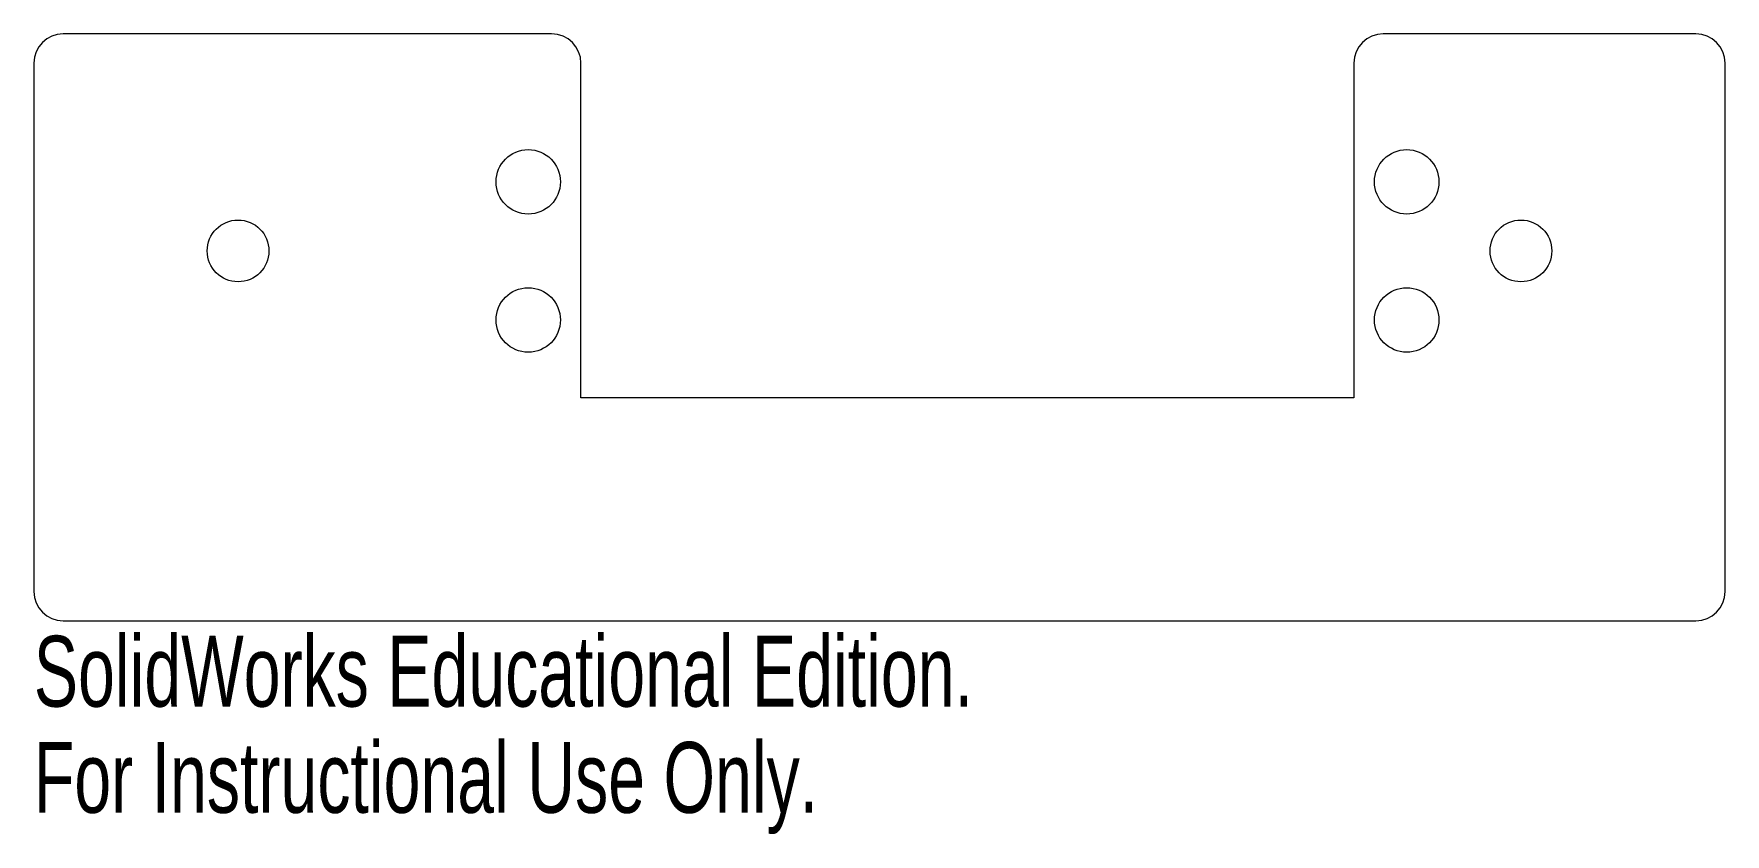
# Model space of a CAD drawing. Header units: inches. Extents: x -2.27 to 2.27, y -1.36 to 0.79.
import ezdxf

# ---------------------------------------------------------------- set-up
doc = ezdxf.new("R2010")
doc.units = ezdxf.units.IN
doc.header["$MEASUREMENT"] = 0
doc.styles.add('SLDTEXTSTYLE0', font='TXT', dxfattribs={"width": 0.7})

msp = doc.modelspace()

# ---------------------------------------------------------------- linework, layer by layer
at = {"color": 7, "linetype": 'Continuous', "lineweight": 15}
for p, q in [((-0.8814, 0.7889), (-2.1949, 0.7889)), ((2.1949, 0.7889), (1.3544, 0.7889)), ((-2.2736, 0.7102), (-2.2736, -0.7102)), ((-0.8027, -0.1896), (-0.8027, 0.7102)), ((1.2757, 0.7102), (1.2757, -0.1896)), ((2.2736, -0.7102), (2.2736, 0.7102)), ((1.2757, -0.1896), (-0.8027, -0.1896)), ((-2.1949, -0.7889), (2.1949, -0.7889))]:
    msp.add_line(p, q, dxfattribs=at)
for centre, radius in [((-0.9444, 0.3911), 0.0866), ((1.4174, 0.3911), 0.0866), ((-1.7245, 0.2055), 0.083), ((1.7245, 0.2055), 0.083), ((-0.9444, 0.0198), 0.0866), ((1.4174, 0.0198), 0.0866)]:
    msp.add_circle(centre, radius, dxfattribs=at)
for centre, start, end in [((-2.1949, 0.7102), 90, 180), ((-0.8814, 0.7102), 0, 90), ((1.3544, 0.7102), 90, 180), ((2.1949, 0.7102), 0, 90), ((-2.1949, -0.7102), 180, 270), ((2.1949, -0.7102), 270, 0)]:
    msp.add_arc(centre, 0.0787, start, end, dxfattribs=at)

# ---------------------------------------------------------------- texts
at = {"color": 7, "linetype": 'Continuous', "char_height": 0.1903, "attachment_point": 1, "style": 'SLDTEXTSTYLE0'}
for s, insert in [('SolidWorks Educational Edition.', (-2.2736, -0.8291)), ('For Instructional Use Only.', (-2.2736, -1.1145))]:
    msp.add_mtext(s, dxfattribs=dict(at, insert=insert))

doc.saveas('drawing.dxf')
